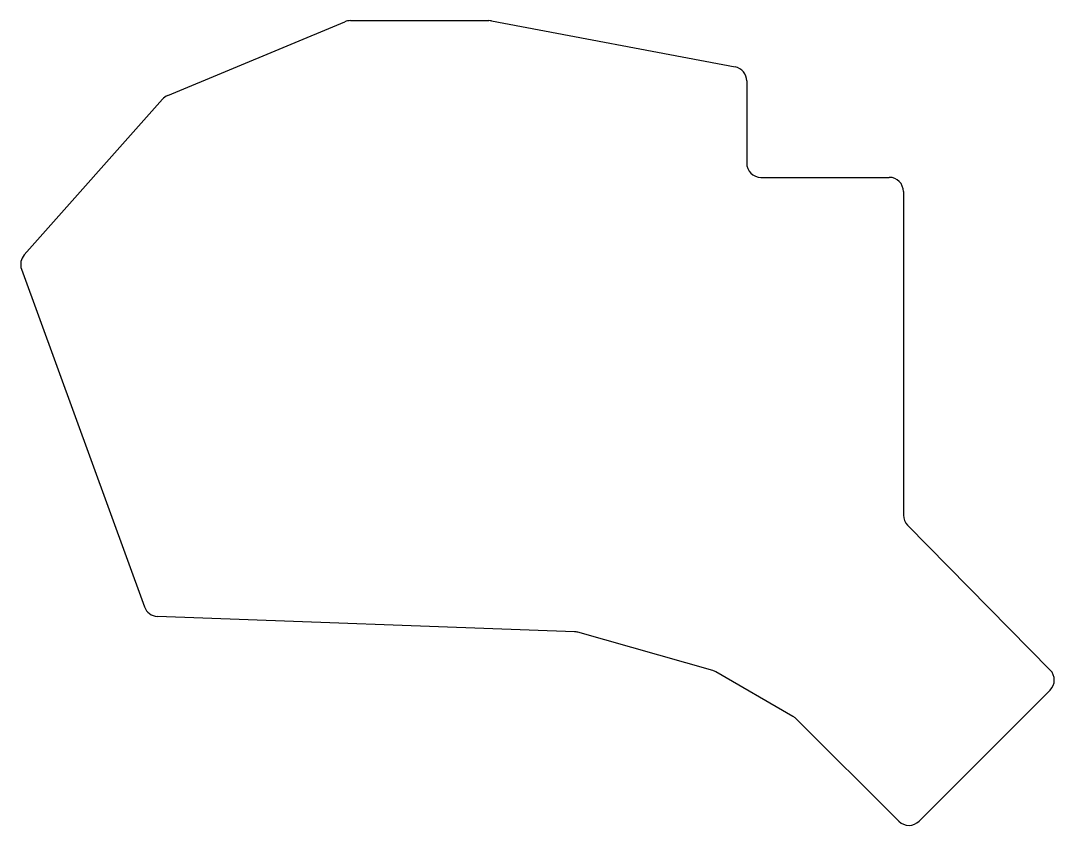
# Model space of a CAD drawing. Header units: millimetres. Extents: x 26 to 171, y -142 to -29.
import ezdxf

# ---------------------------------------------------------------- set-up
doc = ezdxf.new("R2010")
doc.units = ezdxf.units.MM

msp = doc.modelspace()

# ---------------------------------------------------------------- linework, layer by layer
for p, q in [((46.64, -39.29), (71.52, -28.93)), ((72.29, -28.77), (91.71, -28.77)), ((92.08, -28.81), (126.26, -35.26)), ((127.89, -37.23), (127.89, -48.77)), ((26.52, -61.65), (45.91, -39.81)), ((129.89, -50.77), (147.89, -50.77)), ((149.89, -52.77), (149.89, -98.2)), ((26.13, -63.66), (43.39, -111.08)), ((150.47, -99.61), (170.49, -119.94)), ((103.73, -114.55), (45.2, -112.4)), ((123.12, -120), (104.21, -114.63)), ((134.39, -126.44), (123.58, -120.2)), ((170.48, -122.76), (152.08, -141.15)), ((149.25, -141.16), (134.81, -126.76))]:
    msp.add_line(p, q)
for centre, start, end in [((72.29, -30.77), 90, 112.6158), ((91.71, -30.77), 79.3035, 90), ((125.89, -37.23), 0, 79.3035), ((47.41, -41.14), 112.6158, 138.3968), ((129.89, -48.77), 180, 270), ((147.89, -52.77), 0, 90), ((28.01, -62.98), 138.3968, 200), ((151.89, -98.2), 180, 224.5579), ((45.27, -110.4), 200, 267.8926), ((103.66, -116.55), 74.1309, 87.8926), ((122.58, -121.93), 60, 74.1309), ((169.06, -121.34), 315, 44.5579), ((133.39, -128.17), 45.0948, 60), ((150.67, -139.74), 225.0948, 315)]:
    msp.add_arc(centre, 2, start, end)

doc.saveas('drawing.dxf')
